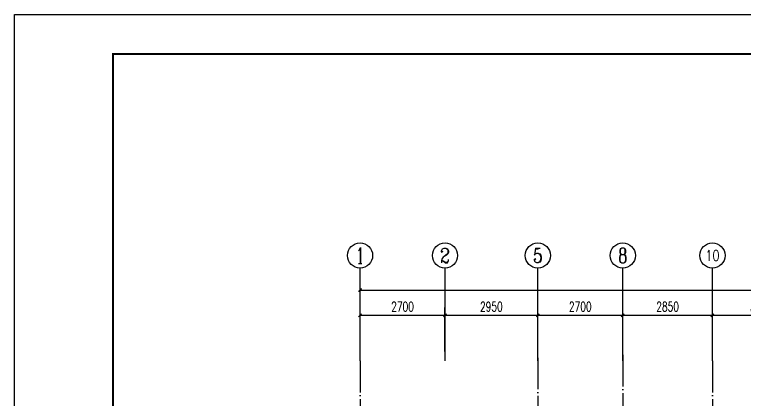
# Model space of a CAD drawing. Extents: x -85320 to 1679916, y -1321939 to 627.
# Drawn here: x 1023540 to 1046766, y -761496 to -749243 of the extents above; entities that cross this region are included whole.
import ezdxf
from ezdxf.enums import TextEntityAlignment as Align

# ---------------------------------------------------------------- set-up
doc = ezdxf.new("R2010")
doc.units = 0
doc.header["$LTSCALE"] = 1000
doc.linetypes.add('DOTE', pattern=[2.42, 2, -0.2, 0.02, -0.2])
for name, color, linetype in [('AXIS', 3, 'Continuous'), ('AXIS_TEXT', 7, 'Continuous'), ('BORDER', 7, 'Continuous'), ('DOTE', 1, 'DOTE'), ('打印线框', 7, 'Continuous'), ('拉模', 7, 'Continuous')]:
    doc.layers.add(name, color=color, linetype=linetype)
doc.styles.add('_TCH_AXIS', font='COMPLEX', dxfattribs={"bigfont": 'GBCBIG'})
doc.styles.add('_TCH_DIM_T3', font='SIMPLEX', dxfattribs={"width": 0.705882, "bigfont": 'GBCBIG'})
doc.styles.add('COMPLEX', font='COMPLEX')
doc.dimstyles.new('_TCH_ARCH&&100', dxfattribs={"dimtxt": 297.5, "dimasz": 100, "dimexe": 250, "dimexo": 300, "dimgap": 126.25, "dimtad": 1, "dimdec": 0, "dimzin": 0, "dimdsep": 46, "dimtxsty": '_TCH_DIM_T3', "dimblk": 'ARCHTICK', "dimcen": 0.09, "dimclrt": 7, "dimazin": 2, "dimtfac": 1, "dimtdec": 0, "dimtix": 1, "dimtmove": 2, "dimatfit": 3, "dimfxl": 1, "dimtolj": 1, "dimtzin": 0, "dimarcsym": 0})

# ---------------------------------------------------------------- blocks, each defined once
blk = doc.blocks.new('_ArchTick')
at = {"color": 0, "linetype": 'ByBlock', "const_width": 0.4}
blk.add_lwpolyline([(-0.5, -0.5), (0.5, 0.5)], dxfattribs=at)
blk = doc.blocks.new('*D1086')
at = {"layer": 'AXIS', "color": 0, "lineweight": -2, "transparency": 16777216}
for p, q in [((1034519, -759942), (1034519, -758544)), ((1037219, -759942), (1037219, -758544)), ((1034519, -758794), (1037219, -758794))]:
    blk.add_line(p, q, dxfattribs=at)
at = {"layer": 'Defpoints', "color": 0, "transparency": 16777216}
for p in [(1037219, -758794), (1034519, -760242), (1037219, -760242)]:
    blk.add_point(p, dxfattribs=at)
at = {"layer": 'AXIS', "color": 0, "lineweight": -2, "transparency": 16777216, "xscale": 100, "yscale": 100, "zscale": 100, "rotation": 180}
blk.add_blockref('_ArchTick', (1034519, -758794), dxfattribs=at)
at = {"layer": 'AXIS', "color": 0, "lineweight": -2, "transparency": 16777216, "xscale": 100, "yscale": 100, "zscale": 100}
blk.add_blockref('_ArchTick', (1037219, -758794), dxfattribs=at)
at = {"layer": 'AXIS', "color": 7, "transparency": 16777216, "insert": (1035869, -758519), "char_height": 297.5, "attachment_point": 5, "style": '_TCH_DIM_T3'}
blk.add_mtext('\\A1;2700', dxfattribs=at)
blk = doc.blocks.new('*D1087')
at = {"layer": 'AXIS', "color": 0, "lineweight": -2, "transparency": 16777216}
for p, q in [((1037219, -759942), (1037219, -758544)), ((1040169, -759942), (1040169, -758544)), ((1037219, -758794), (1040169, -758794))]:
    blk.add_line(p, q, dxfattribs=at)
at = {"layer": 'Defpoints', "color": 0, "transparency": 16777216}
for p in [(1040169, -758794), (1037219, -760242), (1040169, -760242)]:
    blk.add_point(p, dxfattribs=at)
at = {"layer": 'AXIS', "color": 0, "lineweight": -2, "transparency": 16777216, "xscale": 100, "yscale": 100, "zscale": 100, "rotation": 180}
blk.add_blockref('_ArchTick', (1037219, -758794), dxfattribs=at)
at = {"layer": 'AXIS', "color": 0, "lineweight": -2, "transparency": 16777216, "xscale": 100, "yscale": 100, "zscale": 100}
blk.add_blockref('_ArchTick', (1040169, -758794), dxfattribs=at)
at = {"layer": 'AXIS', "color": 7, "transparency": 16777216, "insert": (1038694, -758519), "char_height": 297.5, "attachment_point": 5, "style": '_TCH_DIM_T3'}
blk.add_mtext('\\A1;2950', dxfattribs=at)
blk = doc.blocks.new('*D1088')
at = {"layer": 'AXIS', "color": 0, "lineweight": -2, "transparency": 16777216}
for p, q in [((1040169, -759942), (1040169, -758544)), ((1042869, -759942), (1042869, -758544)), ((1040169, -758794), (1042869, -758794))]:
    blk.add_line(p, q, dxfattribs=at)
at = {"layer": 'Defpoints', "color": 0, "transparency": 16777216}
for p in [(1042869, -758794), (1040169, -760242), (1042869, -760242)]:
    blk.add_point(p, dxfattribs=at)
at = {"layer": 'AXIS', "color": 0, "lineweight": -2, "transparency": 16777216, "xscale": 100, "yscale": 100, "zscale": 100, "rotation": 180}
blk.add_blockref('_ArchTick', (1040169, -758794), dxfattribs=at)
at = {"layer": 'AXIS', "color": 0, "lineweight": -2, "transparency": 16777216, "xscale": 100, "yscale": 100, "zscale": 100}
blk.add_blockref('_ArchTick', (1042869, -758794), dxfattribs=at)
at = {"layer": 'AXIS', "color": 7, "transparency": 16777216, "insert": (1041519, -758519), "char_height": 297.5, "attachment_point": 5, "style": '_TCH_DIM_T3'}
blk.add_mtext('\\A1;2700', dxfattribs=at)
blk = doc.blocks.new('*D1089')
at = {"layer": 'AXIS', "color": 0, "lineweight": -2, "transparency": 16777216}
for p, q in [((1042869, -759942), (1042869, -758544)), ((1045719, -759942), (1045719, -758544)), ((1042869, -758794), (1045719, -758794))]:
    blk.add_line(p, q, dxfattribs=at)
at = {"layer": 'Defpoints', "color": 0, "transparency": 16777216}
for p in [(1045719, -758794), (1042869, -760242), (1045719, -760242)]:
    blk.add_point(p, dxfattribs=at)
at = {"layer": 'AXIS', "color": 0, "lineweight": -2, "transparency": 16777216, "xscale": 100, "yscale": 100, "zscale": 100, "rotation": 180}
blk.add_blockref('_ArchTick', (1042869, -758794), dxfattribs=at)
at = {"layer": 'AXIS', "color": 0, "lineweight": -2, "transparency": 16777216, "xscale": 100, "yscale": 100, "zscale": 100}
blk.add_blockref('_ArchTick', (1045719, -758794), dxfattribs=at)
at = {"layer": 'AXIS', "color": 7, "transparency": 16777216, "insert": (1044294, -758519), "char_height": 297.5, "attachment_point": 5, "style": '_TCH_DIM_T3'}
blk.add_mtext('\\A1;2850', dxfattribs=at)
blk = doc.blocks.new('*D1090')
at = {"layer": 'AXIS', "color": 0, "lineweight": -2, "transparency": 16777216}
for p, q in [((1045719, -759942), (1045719, -758544)), ((1048819, -759942), (1048819, -758544)), ((1045719, -758794), (1048819, -758794))]:
    blk.add_line(p, q, dxfattribs=at)
at = {"layer": 'Defpoints', "color": 0, "transparency": 16777216}
for p in [(1048819, -758794), (1045719, -760242), (1048819, -760242)]:
    blk.add_point(p, dxfattribs=at)
at = {"layer": 'AXIS', "color": 0, "lineweight": -2, "transparency": 16777216, "xscale": 100, "yscale": 100, "zscale": 100, "rotation": 180}
blk.add_blockref('_ArchTick', (1045719, -758794), dxfattribs=at)
at = {"layer": 'AXIS', "color": 0, "lineweight": -2, "transparency": 16777216, "xscale": 100, "yscale": 100, "zscale": 100}
blk.add_blockref('_ArchTick', (1048819, -758794), dxfattribs=at)
at = {"layer": 'AXIS', "color": 7, "transparency": 16777216, "insert": (1047269, -758519), "char_height": 297.5, "attachment_point": 5, "style": '_TCH_DIM_T3'}
blk.add_mtext('\\A1;3100', dxfattribs=at)
blk = doc.blocks.new('*D1115')
at = {"layer": 'AXIS', "color": 0, "lineweight": -2, "transparency": 16777216}
for p, q in [((1034519, -759942), (1034519, -757744)), ((1081119, -759942), (1081119, -757744)), ((1034519, -757994), (1081119, -757994))]:
    blk.add_line(p, q, dxfattribs=at)
at = {"layer": 'Defpoints', "color": 0, "transparency": 16777216}
for p in [(1081119, -757994), (1034519, -760242), (1081119, -760242)]:
    blk.add_point(p, dxfattribs=at)
at = {"layer": 'AXIS', "color": 0, "lineweight": -2, "transparency": 16777216, "xscale": 100, "yscale": 100, "zscale": 100, "rotation": 180}
blk.add_blockref('_ArchTick', (1034519, -757994), dxfattribs=at)
at = {"layer": 'AXIS', "color": 0, "lineweight": -2, "transparency": 16777216, "xscale": 100, "yscale": 100, "zscale": 100}
blk.add_blockref('_ArchTick', (1081119, -757994), dxfattribs=at)
at = {"layer": 'AXIS', "color": 7, "transparency": 16777216, "insert": (1057819, -757719), "char_height": 297.5, "attachment_point": 5, "style": '_TCH_DIM_T3'}
blk.add_mtext('\\A1;46600', dxfattribs=at)
blk = doc.blocks.new('_AXISO')
blk.add_circle((0, 0), 0.5)
at = {"layer": 'AXIS_TEXT', "style": 'COMPLEX', "width": 1.041667}
blk.add_attdef('A', text='', height=0.56, dxfattribs=at).set_placement((-0.25, -0.28), (0.25, -0.28), align=Align.FIT)
blk = doc.blocks.new('图框1')
at = {"layer": 'BORDER', "const_width": 50}
blk.add_lwpolyline([(1377779, -823089), (1377779, -783089), (1433679, -783089), (1433679, -823089)], close=True, dxfattribs=at)

msp = doc.modelspace()

# ---------------------------------------------------------------- linework, layer by layer
at = {"layer": 'AXIS'}
for p, q in [((1034519.044, -760242.387), (1034519.044, -757294.387)), ((1037219.044, -760242.387), (1037219.044, -757294.387)), ((1040169.044, -760242.387), (1040169.044, -757294.387)), ((1042869.044, -760242.387), (1042869.044, -757294.387)), ((1045719.044, -760242.387), (1045719.044, -757294.387))]:
    msp.add_line(p, q, dxfattribs=at)
at = {"layer": 'DOTE', "ltscale": 0.5}
for p, q in [((1040169.044, -760144.173), (1040169.044, -768114.127)), ((1042869.044, -760052.082), (1042869.044, -764214.127)), ((1034519.044, -760242.387), (1034519.044, -778875.598)), ((1045719.044, -760242.387), (1045719.044, -778875.598))]:
    msp.add_line(p, q, dxfattribs=at)
at = {"layer": '打印线框', "color": 1}
msp.add_lwpolyline([(1023539.778, -801778.774), (1023539.778, -749243.421), (1097839.778, -749243.421), (1097839.778, -801778.774)], close=True, dxfattribs=at)

# ---------------------------------------------------------------- block references
at = {"layer": 'AXIS'}
ref = msp.add_blockref('_AXISO', (1034519.044, -756894.387), dxfattribs=dict(at, xscale=800, yscale=800, zscale=800))
ref.add_attrib('A', '1', dxfattribs={"layer": 'AXIS_TEXT', "height": 514.721, "style": '_TCH_AXIS'}).set_placement((1034408.746, -757151.748), (1034629.341, -757151.748), align=Align.FIT)
ref = msp.add_blockref('_AXISO', (1037219.044, -756894.387), dxfattribs=dict(at, xscale=800, yscale=800, zscale=800))
ref.add_attrib('A', '2', dxfattribs={"layer": 'AXIS_TEXT', "height": 465.948, "style": '_TCH_AXIS'}).set_placement((1037063.728, -757127.361), (1037374.36, -757127.361), align=Align.FIT)
ref = msp.add_blockref('_AXISO', (1040169.044, -756894.387), dxfattribs=dict(at, xscale=800, yscale=800, zscale=800))
ref.add_attrib('A', '5', dxfattribs={"layer": 'AXIS_TEXT', "height": 465.948, "style": '_TCH_AXIS'}).set_placement((1040013.728, -757127.361), (1040324.36, -757127.361), align=Align.FIT)
ref = msp.add_blockref('_AXISO', (1042869.044, -756894.387), dxfattribs=dict(at, xscale=800, yscale=800, zscale=800))
ref.add_attrib('A', '8', dxfattribs={"layer": 'AXIS_TEXT', "height": 465.948, "style": '_TCH_AXIS'}).set_placement((1042713.728, -757127.361), (1043024.36, -757127.361), align=Align.FIT)
ref = msp.add_blockref('_AXISO', (1045719.044, -756894.387), dxfattribs=dict(at, xscale=800, yscale=800, zscale=800))
ref.add_attrib('A', '10', dxfattribs={"layer": 'AXIS_TEXT', "height": 328.4455, "style": '_TCH_AXIS'}).set_placement((1045492.26, -757058.61), (1045945.828, -757058.61), align=Align.FIT)
at = {"layer": '拉模', "color": 3, "xscale": 1.250841750841755, "yscale": 1.250841750841755, "zscale": 1.250841750841755}
msp.add_blockref('图框1', (-696716.55, 229025.771), dxfattribs=at)

# ---------------------------------------------------------------- dimensions: what is measured, and where the dimension line sits
at = {"layer": 'AXIS'}
for p1, p2, distance, picture, middle in [((1034519.044, -760242.387), (1081119.044, -760242.387), 2248, '*D1115', (1057819.044, -757719.387)), ((1034519.044, -760242.387), (1037219.044, -760242.387), 1448, '*D1086', (1035869.044, -758519.387)), ((1037219.044, -760242.387), (1040169.044, -760242.387), 1448, '*D1087', (1038694.044, -758519.387)), ((1040169.044, -760242.387), (1042869.044, -760242.387), 1448, '*D1088', (1041519.044, -758519.387)), ((1042869.044, -760242.387), (1045719.044, -760242.387), 1448, '*D1089', (1044294.044, -758519.387)), ((1045719.044, -760242.387), (1048819.044, -760242.387), 1448, '*D1090', (1047269.044, -758519.387))]:
    dim = msp.add_aligned_dim(p1=p1, p2=p2, distance=distance, dimstyle='_TCH_ARCH&&100', dxfattribs=at)
    dim.commit()
    dim.dimension.update_dxf_attribs({"geometry": picture, "text_midpoint": middle})

doc.saveas('drawing.dxf')
